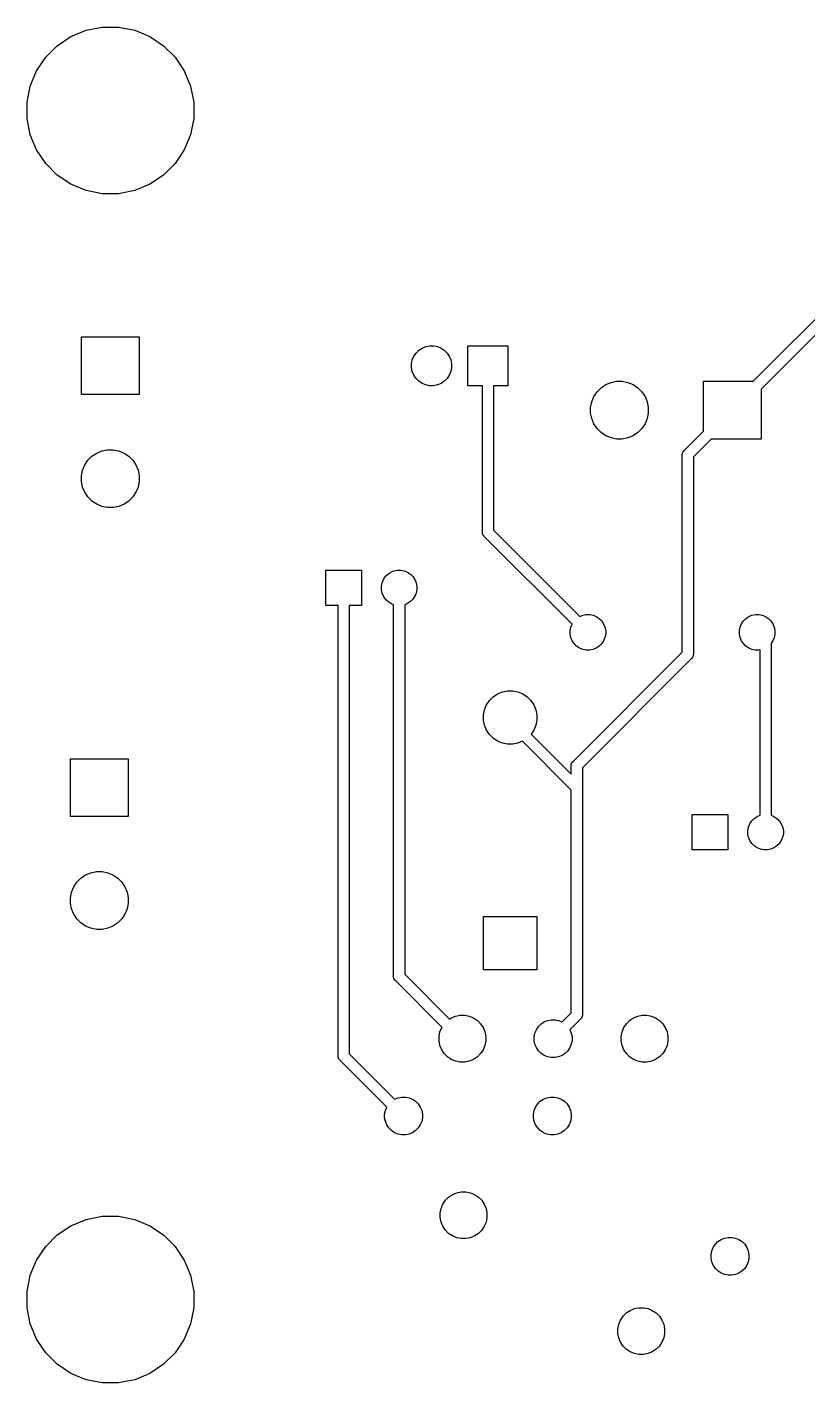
# Model space of a CAD drawing. Extents: x 1.64 to 8, y -5.84 to -3.42.
# Drawn here: x 1.644 to 3.028, y -5.839 to -3.435 of the extents above; entities that cross this region are included whole.
import ezdxf

# ---------------------------------------------------------------- set-up
doc = ezdxf.new("R2010")
doc.units = 0
doc.header["$MEASUREMENT"] = 0
doc.layers.add('BLACK', color=7, linetype='CONTINUOUS')

msp = doc.modelspace()

# ---------------------------------------------------------------- linework, layer by layer
at = {"layer": 'BLACK', "linetype": 'CONTINUOUS'}
for p, q in [((1.74827, -3.44071), (1.7768, -3.43504)), ((1.7768, -3.43504), (1.80588, -3.43504)), ((1.80588, -3.43504), (1.8344, -3.44071)), ((1.69722, -3.468), (1.72141, -3.45184)), ((1.72141, -3.45184), (1.74827, -3.44071)), ((1.8344, -3.44071), (1.86127, -3.45184)), ((1.86127, -3.45184), (1.88545, -3.468)), ((1.67666, -3.48856), (1.69722, -3.468)), ((1.88545, -3.468), (1.90602, -3.48856)), ((1.6605, -3.51274), (1.67666, -3.48856)), ((1.90602, -3.48856), (1.92217, -3.51274)), ((1.64937, -3.53961), (1.6605, -3.51274)), ((1.92217, -3.51274), (1.9333, -3.53961)), ((1.6437, -3.56814), (1.64937, -3.53961)), ((1.9333, -3.53961), (1.93898, -3.56814)), ((2.93096, -4.06299), (3.43758, -3.55637)), ((1.6437, -3.59722), (1.6437, -3.56814)), ((1.93898, -3.56814), (1.93898, -3.59722)), ((3.44896, -3.57283), (2.94488, -4.07691)), ((1.64937, -3.62574), (1.6437, -3.59722)), ((1.93898, -3.59722), (1.9333, -3.62574)), ((1.6605, -3.65261), (1.64937, -3.62574)), ((1.9333, -3.62574), (1.92217, -3.65261)), ((1.67666, -3.67679), (1.6605, -3.65261)), ((1.92217, -3.65261), (1.90602, -3.67679)), ((1.69722, -3.69735), (1.67666, -3.67679)), ((1.90602, -3.67679), (1.88545, -3.69735)), ((1.72141, -3.71351), (1.69722, -3.69735)), ((1.88545, -3.69735), (1.86127, -3.71351)), ((1.74827, -3.72464), (1.72141, -3.71351)), ((1.7768, -3.73031), (1.74827, -3.72464)), ((1.8344, -3.72464), (1.80588, -3.73031)), ((1.86127, -3.71351), (1.8344, -3.72464)), ((1.80588, -3.73031), (1.7768, -3.73031)), ((1.74016, -4.08661), (1.74016, -3.98425)), ((1.74016, -3.98425), (1.84252, -3.98425)), ((1.84252, -3.98425), (1.84252, -4.08661)), ((2.32923, -4.01865), (2.33311, -4.01285)), ((2.33311, -4.01285), (2.33804, -4.00791)), ((2.33804, -4.00791), (2.34385, -4.00403)), ((2.34385, -4.00403), (2.35029, -4.00136)), ((2.35029, -4.00136), (2.35714, -4)), ((2.35714, -4), (2.36412, -4)), ((2.36412, -4), (2.37097, -4.00136)), ((2.37097, -4.00136), (2.37741, -4.00403)), ((2.37741, -4.00403), (2.38322, -4.00791)), ((2.38322, -4.00791), (2.38815, -4.01285)), ((2.38815, -4.01285), (2.39203, -4.01865)), ((2.4252, -4.07087), (2.4252, -4)), ((2.4252, -4), (2.49606, -4)), ((2.49606, -4), (2.49606, -4.07087)), ((2.3252, -4.03194), (2.32656, -4.0251)), ((2.3252, -4.03892), (2.3252, -4.03194)), ((2.32656, -4.0251), (2.32923, -4.01865)), ((2.39203, -4.01865), (2.3947, -4.0251)), ((2.3947, -4.0251), (2.39606, -4.03194)), ((2.39606, -4.03194), (2.39606, -4.03892)), ((2.32656, -4.04577), (2.3252, -4.03892)), ((2.32923, -4.05222), (2.32656, -4.04577)), ((2.33311, -4.05802), (2.32923, -4.05222)), ((2.33804, -4.06296), (2.33311, -4.05802)), ((2.38815, -4.05802), (2.38322, -4.06296)), ((2.39203, -4.05222), (2.38815, -4.05802)), ((2.3947, -4.04577), (2.39203, -4.05222)), ((2.39606, -4.03892), (2.3947, -4.04577)), ((2.34385, -4.06683), (2.33804, -4.06296)), ((2.35029, -4.0695), (2.34385, -4.06683)), ((2.35714, -4.07087), (2.35029, -4.0695)), ((2.36412, -4.07087), (2.35714, -4.07087)), ((2.37097, -4.0695), (2.36412, -4.07087)), ((2.37741, -4.06683), (2.37097, -4.0695)), ((2.38322, -4.06296), (2.37741, -4.06683)), ((2.45079, -4.07087), (2.4252, -4.07087)), ((2.45079, -4.33022), (2.45079, -4.07087)), ((2.49606, -4.07087), (2.47047, -4.07087)), ((2.47047, -4.07087), (2.47047, -4.32663)), ((2.64834, -4.08993), (2.65395, -4.08155)), ((2.65395, -4.08155), (2.66107, -4.07442)), ((2.66107, -4.07442), (2.66946, -4.06882)), ((2.66946, -4.06882), (2.67877, -4.06496)), ((2.67877, -4.06496), (2.68866, -4.06299)), ((2.68866, -4.06299), (2.69874, -4.06299)), ((2.69874, -4.06299), (2.70863, -4.06496)), ((2.70863, -4.06496), (2.71794, -4.06882)), ((2.71794, -4.06882), (2.72633, -4.07442)), ((2.72633, -4.07442), (2.73346, -4.08155)), ((2.73346, -4.08155), (2.73906, -4.08993)), ((2.84252, -4.15143), (2.84252, -4.06299)), ((2.84252, -4.06299), (2.93096, -4.06299)), ((2.94488, -4.07691), (2.94488, -4.16535)), ((1.84252, -4.08661), (1.74016, -4.08661)), ((2.64252, -4.10913), (2.64449, -4.09924)), ((2.64252, -4.11921), (2.64252, -4.10913)), ((2.64449, -4.09924), (2.64834, -4.08993)), ((2.73906, -4.08993), (2.74292, -4.09924)), ((2.74292, -4.09924), (2.74488, -4.10913)), ((2.74488, -4.10913), (2.74488, -4.11921)), ((2.64449, -4.1291), (2.64252, -4.11921)), ((2.64834, -4.13842), (2.64449, -4.1291)), ((2.74292, -4.1291), (2.73906, -4.13842)), ((2.74488, -4.11921), (2.74292, -4.1291)), ((2.65395, -4.1468), (2.64834, -4.13842)), ((2.66107, -4.15393), (2.65395, -4.1468)), ((2.66946, -4.15953), (2.66107, -4.15393)), ((2.72633, -4.15393), (2.71794, -4.15953)), ((2.73346, -4.1468), (2.72633, -4.15393)), ((2.73906, -4.13842), (2.73346, -4.1468)), ((2.80834, -4.18561), (2.84252, -4.15143)), ((2.67877, -4.16339), (2.66946, -4.15953)), ((2.68866, -4.16535), (2.67877, -4.16339)), ((2.69874, -4.16535), (2.68866, -4.16535)), ((2.70863, -4.16339), (2.69874, -4.16535)), ((2.71794, -4.15953), (2.70863, -4.16339)), ((2.85644, -4.16535), (2.8248, -4.19699)), ((2.94488, -4.16535), (2.85644, -4.16535)), ((1.74598, -4.21119), (1.75158, -4.20281)), ((1.75158, -4.20281), (1.75871, -4.19568)), ((1.75871, -4.19568), (1.7671, -4.19008)), ((1.7671, -4.19008), (1.77641, -4.18622)), ((1.77641, -4.18622), (1.7863, -4.18425)), ((1.7863, -4.18425), (1.79638, -4.18425)), ((1.79638, -4.18425), (1.80627, -4.18622)), ((1.80627, -4.18622), (1.81558, -4.19008)), ((1.81558, -4.19008), (1.82396, -4.19568)), ((1.82396, -4.19568), (1.83109, -4.20281)), ((1.83109, -4.20281), (1.83669, -4.21119)), ((2.80507, -4.19291), (2.80526, -4.19098)), ((2.80512, -4.1934), (2.80507, -4.19291)), ((2.80512, -4.54317), (2.80512, -4.1934)), ((2.80526, -4.19098), (2.80582, -4.18913)), ((2.80582, -4.18913), (2.80674, -4.18742)), ((2.80674, -4.18742), (2.80696, -4.18715)), ((2.80696, -4.18715), (2.80797, -4.18592)), ((2.80797, -4.18592), (2.80834, -4.18561)), ((2.8248, -4.19699), (2.8248, -4.54676)), ((1.74016, -4.23039), (1.74212, -4.2205)), ((1.74212, -4.2205), (1.74598, -4.21119)), ((1.83669, -4.21119), (1.84055, -4.2205)), ((1.84055, -4.2205), (1.84252, -4.23039)), ((1.74016, -4.24047), (1.74016, -4.23039)), ((1.74212, -4.25036), (1.74016, -4.24047)), ((1.74598, -4.25968), (1.74212, -4.25036)), ((1.84055, -4.25036), (1.83669, -4.25968)), ((1.84252, -4.24047), (1.84055, -4.25036)), ((1.84252, -4.23039), (1.84252, -4.24047)), ((1.75158, -4.26806), (1.74598, -4.25968)), ((1.75871, -4.27519), (1.75158, -4.26806)), ((1.7671, -4.28079), (1.75871, -4.27519)), ((1.82396, -4.27519), (1.81558, -4.28079)), ((1.83109, -4.26806), (1.82396, -4.27519)), ((1.83669, -4.25968), (1.83109, -4.26806)), ((1.77641, -4.28465), (1.7671, -4.28079)), ((1.7863, -4.28661), (1.77641, -4.28465)), ((1.79638, -4.28661), (1.7863, -4.28661)), ((1.80627, -4.28465), (1.79638, -4.28661)), ((1.81558, -4.28079), (1.80627, -4.28465)), ((2.45074, -4.33071), (2.45079, -4.33022)), ((2.45093, -4.33264), (2.45074, -4.33071)), ((2.45149, -4.33449), (2.45093, -4.33264)), ((2.45241, -4.3362), (2.45149, -4.33449)), ((2.45149, -4.33449), (2.45149, -4.33449)), ((2.45364, -4.3377), (2.45241, -4.3362)), ((2.45401, -4.33801), (2.45364, -4.3377)), ((2.60961, -4.49361), (2.45401, -4.33801)), ((2.47047, -4.32663), (2.62353, -4.47969)), ((2.17323, -4.46063), (2.17323, -4.39764)), ((2.17323, -4.39764), (2.23622, -4.39764)), ((2.23622, -4.39764), (2.23622, -4.46063)), ((2.29396, -4.39885), (2.30005, -4.39764)), ((2.30005, -4.39764), (2.30625, -4.39764)), ((2.30625, -4.39764), (2.31234, -4.39885)), ((2.27165, -4.42603), (2.27286, -4.41995)), ((2.27286, -4.41995), (2.27524, -4.41421)), ((2.27524, -4.41421), (2.27868, -4.40906)), ((2.27868, -4.40906), (2.28307, -4.40467)), ((2.28307, -4.40467), (2.28823, -4.40122)), ((2.28823, -4.40122), (2.29396, -4.39885)), ((2.31234, -4.39885), (2.31807, -4.40122)), ((2.31807, -4.40122), (2.32323, -4.40467)), ((2.32323, -4.40467), (2.32761, -4.40906)), ((2.32761, -4.40906), (2.33106, -4.41421)), ((2.33106, -4.41421), (2.33344, -4.41995)), ((2.33344, -4.41995), (2.33465, -4.42603)), ((2.27165, -4.43224), (2.27165, -4.42603)), ((2.27286, -4.43832), (2.27165, -4.43224)), ((2.27524, -4.44405), (2.27286, -4.43832)), ((2.27868, -4.44921), (2.27524, -4.44405)), ((2.33106, -4.44405), (2.32761, -4.44921)), ((2.33344, -4.43832), (2.33106, -4.44405)), ((2.33465, -4.43224), (2.33344, -4.43832)), ((2.33465, -4.42603), (2.33465, -4.43224)), ((2.19488, -4.46063), (2.17323, -4.46063)), ((2.19488, -5.25857), (2.19488, -4.46063)), ((2.23622, -4.46063), (2.21457, -4.46063)), ((2.21457, -4.46063), (2.21457, -5.25498)), ((2.28307, -4.4536), (2.27868, -4.44921)), ((2.28823, -4.45705), (2.28307, -4.4536)), ((2.29331, -4.45915), (2.28823, -4.45705)), ((2.29331, -5.11763), (2.29331, -4.45915)), ((2.31807, -4.45705), (2.31299, -4.45915)), ((2.31299, -4.45915), (2.31299, -5.11403)), ((2.32323, -4.4536), (2.31807, -4.45705)), ((2.32761, -4.44921), (2.32323, -4.4536)), ((2.60751, -4.49869), (2.60961, -4.49361)), ((2.62353, -4.47969), (2.62861, -4.47759)), ((2.62861, -4.47759), (2.63469, -4.47638)), ((2.63469, -4.47638), (2.6409, -4.47638)), ((2.6409, -4.47638), (2.64698, -4.47759)), ((2.64698, -4.47759), (2.65271, -4.47996)), ((2.65271, -4.47996), (2.65787, -4.48341)), ((2.65787, -4.48341), (2.66226, -4.4878)), ((2.66226, -4.4878), (2.66571, -4.49296)), ((2.66571, -4.49296), (2.66808, -4.49869)), ((2.90751, -4.49869), (2.90988, -4.49296)), ((2.90988, -4.49296), (2.91333, -4.4878)), ((2.91333, -4.4878), (2.91772, -4.48341)), ((2.91772, -4.48341), (2.92288, -4.47996)), ((2.92288, -4.47996), (2.92861, -4.47759)), ((2.92861, -4.47759), (2.93469, -4.47638)), ((2.93469, -4.47638), (2.9409, -4.47638)), ((2.9409, -4.47638), (2.94698, -4.47759)), ((2.94698, -4.47759), (2.95271, -4.47996)), ((2.95271, -4.47996), (2.95787, -4.48341)), ((2.95787, -4.48341), (2.96226, -4.4878)), ((2.96226, -4.4878), (2.96571, -4.49296)), ((2.96571, -4.49296), (2.96808, -4.49869)), ((2.6063, -4.50477), (2.60751, -4.49869)), ((2.6063, -4.51098), (2.6063, -4.50477)), ((2.60751, -4.51706), (2.6063, -4.51098)), ((2.60988, -4.52279), (2.60751, -4.51706)), ((2.66808, -4.51706), (2.66571, -4.52279)), ((2.66808, -4.49869), (2.66929, -4.50477)), ((2.66929, -4.51098), (2.66808, -4.51706)), ((2.66929, -4.50477), (2.66929, -4.51098)), ((2.9063, -4.50477), (2.90751, -4.49869)), ((2.9063, -4.51098), (2.9063, -4.50477)), ((2.90751, -4.51706), (2.9063, -4.51098)), ((2.90988, -4.52279), (2.90751, -4.51706)), ((2.96808, -4.51706), (2.96571, -4.52279)), ((2.96808, -4.49869), (2.96929, -4.50477)), ((2.96929, -4.51098), (2.96808, -4.51706)), ((2.96929, -4.50477), (2.96929, -4.51098)), ((2.61333, -4.52795), (2.60988, -4.52279)), ((2.61772, -4.53234), (2.61333, -4.52795)), ((2.62288, -4.53579), (2.61772, -4.53234)), ((2.62861, -4.53816), (2.62288, -4.53579)), ((2.63469, -4.53937), (2.62861, -4.53816)), ((2.6409, -4.53937), (2.63469, -4.53937)), ((2.64698, -4.53816), (2.6409, -4.53937)), ((2.65271, -4.53579), (2.64698, -4.53816)), ((2.65787, -4.53234), (2.65271, -4.53579)), ((2.66226, -4.52795), (2.65787, -4.53234)), ((2.66571, -4.52279), (2.66226, -4.52795)), ((2.91333, -4.52795), (2.90988, -4.52279)), ((2.91772, -4.53234), (2.91333, -4.52795)), ((2.92288, -4.53579), (2.91772, -4.53234)), ((2.92861, -4.53816), (2.92288, -4.53579)), ((2.93469, -4.53937), (2.92861, -4.53816)), ((2.9409, -4.53937), (2.93469, -4.53937)), ((2.94291, -4.53897), (2.9409, -4.53937)), ((2.94291, -4.83219), (2.94291, -4.53897)), ((2.96265, -4.52756), (2.9626, -4.52804)), ((2.9626, -4.52804), (2.9626, -4.83219)), ((2.96571, -4.52279), (2.96263, -4.5274)), ((2.96263, -4.5274), (2.96265, -4.52756)), ((2.61149, -4.73679), (2.80512, -4.54317)), ((2.82158, -4.55455), (2.62795, -4.74817)), ((2.82195, -4.55424), (2.82158, -4.55455)), ((2.82318, -4.55274), (2.82195, -4.55424)), ((2.8241, -4.55103), (2.82318, -4.55274)), ((2.8245, -4.5497), (2.8241, -4.55103)), ((2.82466, -4.54917), (2.8245, -4.5497)), ((2.82485, -4.54724), (2.82466, -4.54917)), ((2.8248, -4.54676), (2.82485, -4.54724)), ((2.47762, -4.61719), (2.48622, -4.61363)), ((2.48622, -4.61363), (2.49535, -4.61181)), ((2.49535, -4.61181), (2.50465, -4.61181)), ((2.50465, -4.61181), (2.51378, -4.61363)), ((2.51378, -4.61363), (2.52238, -4.61719)), ((2.45457, -4.64527), (2.45813, -4.63668)), ((2.45813, -4.63668), (2.4633, -4.62894)), ((2.4633, -4.62894), (2.46988, -4.62236)), ((2.46988, -4.62236), (2.47762, -4.61719)), ((2.52238, -4.61719), (2.53012, -4.62236)), ((2.53012, -4.62236), (2.5367, -4.62894)), ((2.5367, -4.62894), (2.54187, -4.63668)), ((2.54187, -4.63668), (2.54543, -4.64527)), ((2.45276, -4.6544), (2.45457, -4.64527)), ((2.45276, -4.66371), (2.45276, -4.6544)), ((2.54543, -4.64527), (2.54724, -4.6544)), ((2.54724, -4.6544), (2.54724, -4.66371)), ((2.45457, -4.67284), (2.45276, -4.66371)), ((2.45813, -4.68143), (2.45457, -4.67284)), ((2.4633, -4.68917), (2.45813, -4.68143)), ((2.54187, -4.68143), (2.53711, -4.68855)), ((2.54543, -4.67284), (2.54187, -4.68143)), ((2.54724, -4.66371), (2.54543, -4.67284)), ((2.46988, -4.69575), (2.4633, -4.68917)), ((2.47762, -4.70092), (2.46988, -4.69575)), ((2.48622, -4.70448), (2.47762, -4.70092)), ((2.49535, -4.7063), (2.48622, -4.70448)), ((2.50465, -4.7063), (2.49535, -4.7063)), ((2.51378, -4.70448), (2.50465, -4.7063)), ((2.52186, -4.70114), (2.51378, -4.70448)), ((2.60827, -4.78754), (2.52186, -4.70114)), ((2.53711, -4.68855), (2.60827, -4.7597)), ((1.72047, -4.83465), (1.72047, -4.73228)), ((1.72047, -4.73228), (1.82283, -4.73228)), ((1.82283, -4.73228), (1.82283, -4.83465)), ((2.60822, -4.74409), (2.60841, -4.74217)), ((2.60827, -4.74458), (2.60822, -4.74409)), ((2.60827, -4.7597), (2.60827, -4.74458)), ((2.60841, -4.74217), (2.60897, -4.74031)), ((2.60897, -4.74031), (2.60989, -4.7386)), ((2.60989, -4.7386), (2.61011, -4.73833)), ((2.61011, -4.73833), (2.61112, -4.7371)), ((2.61112, -4.7371), (2.61149, -4.73679)), ((2.62795, -4.74817), (2.62795, -4.78298)), ((2.62795, -4.78298), (2.628, -4.78346)), ((2.60827, -5.18234), (2.60827, -4.78754)), ((2.628, -4.78346), (2.62795, -4.78395)), ((2.62795, -4.78395), (2.62795, -5.18593)), ((2.82283, -4.8937), (2.82283, -4.83071)), ((2.82283, -4.83071), (2.88583, -4.83071)), ((2.88583, -4.83071), (2.88583, -4.8937)), ((1.82283, -4.83465), (1.72047, -4.83465)), ((2.92126, -4.8591), (2.92247, -4.85302)), ((2.92247, -4.85302), (2.92484, -4.84729)), ((2.92484, -4.84729), (2.92829, -4.84213)), ((2.92829, -4.84213), (2.93268, -4.83774)), ((2.93268, -4.83774), (2.93784, -4.83429)), ((2.93784, -4.83429), (2.94291, -4.83219)), ((2.9626, -4.83219), (2.96767, -4.83429)), ((2.96767, -4.83429), (2.97283, -4.83774)), ((2.97283, -4.83774), (2.97722, -4.84213)), ((2.97722, -4.84213), (2.98067, -4.84729)), ((2.98067, -4.84729), (2.98304, -4.85302)), ((2.98304, -4.85302), (2.98425, -4.8591)), ((2.92126, -4.86531), (2.92126, -4.8591)), ((2.92247, -4.87139), (2.92126, -4.86531)), ((2.92484, -4.87712), (2.92247, -4.87139)), ((2.92829, -4.88228), (2.92484, -4.87712)), ((2.98067, -4.87712), (2.97722, -4.88228)), ((2.98304, -4.87139), (2.98067, -4.87712)), ((2.98425, -4.86531), (2.98304, -4.87139)), ((2.98425, -4.8591), (2.98425, -4.86531)), ((2.88583, -4.8937), (2.82283, -4.8937)), ((2.93268, -4.88667), (2.92829, -4.88228)), ((2.93784, -4.89012), (2.93268, -4.88667)), ((2.94357, -4.89249), (2.93784, -4.89012)), ((2.94965, -4.8937), (2.94357, -4.89249)), ((2.95586, -4.8937), (2.94965, -4.8937)), ((2.96194, -4.89249), (2.95586, -4.8937)), ((2.96767, -4.89012), (2.96194, -4.89249)), ((2.97283, -4.88667), (2.96767, -4.89012)), ((2.97722, -4.88228), (2.97283, -4.88667)), ((1.7263, -4.95922), (1.7319, -4.95084)), ((1.7319, -4.95084), (1.73903, -4.94371)), ((1.73903, -4.94371), (1.74741, -4.93811)), ((1.74741, -4.93811), (1.75672, -4.93425)), ((1.75672, -4.93425), (1.76661, -4.93228)), ((1.76661, -4.93228), (1.77669, -4.93228)), ((1.77669, -4.93228), (1.78658, -4.93425)), ((1.78658, -4.93425), (1.7959, -4.93811)), ((1.7959, -4.93811), (1.80428, -4.94371)), ((1.80428, -4.94371), (1.81141, -4.95084)), ((1.81141, -4.95084), (1.81701, -4.95922)), ((1.72047, -4.97842), (1.72244, -4.96854)), ((1.72244, -4.96854), (1.7263, -4.95922)), ((1.81701, -4.95922), (1.82087, -4.96854)), ((1.82087, -4.96854), (1.82283, -4.97842)), ((1.72047, -4.98851), (1.72047, -4.97842)), ((1.72244, -4.99839), (1.72047, -4.98851)), ((1.7263, -5.00771), (1.72244, -4.99839)), ((1.82087, -4.99839), (1.81701, -5.00771)), ((1.82283, -4.98851), (1.82087, -4.99839)), ((1.82283, -4.97842), (1.82283, -4.98851)), ((1.7319, -5.01609), (1.7263, -5.00771)), ((1.73903, -5.02322), (1.7319, -5.01609)), ((1.74741, -5.02882), (1.73903, -5.02322)), ((1.80428, -5.02322), (1.7959, -5.02882)), ((1.81141, -5.01609), (1.80428, -5.02322)), ((1.81701, -5.00771), (1.81141, -5.01609)), ((2.45276, -5.1063), (2.45276, -5.01181)), ((2.45276, -5.01181), (2.54724, -5.01181)), ((2.54724, -5.01181), (2.54724, -5.1063)), ((1.75672, -5.03268), (1.74741, -5.02882)), ((1.76661, -5.03465), (1.75672, -5.03268)), ((1.77669, -5.03465), (1.76661, -5.03465)), ((1.78658, -5.03268), (1.77669, -5.03465)), ((1.7959, -5.02882), (1.78658, -5.03268)), ((2.29326, -5.11811), (2.29331, -5.11763)), ((2.29345, -5.12004), (2.29326, -5.11811)), ((2.31299, -5.11403), (2.3926, -5.19364)), ((2.54724, -5.1063), (2.45276, -5.1063)), ((2.29401, -5.1219), (2.29345, -5.12004)), ((2.29493, -5.1236), (2.29401, -5.1219)), ((2.29401, -5.1219), (2.29401, -5.1219)), ((2.29616, -5.1251), (2.29493, -5.1236)), ((2.29653, -5.12541), (2.29616, -5.1251)), ((2.37907, -5.20795), (2.29653, -5.12541)), ((2.3926, -5.19364), (2.3957, -5.19157)), ((2.3957, -5.19157), (2.40325, -5.18844)), ((2.40325, -5.18844), (2.41127, -5.18685)), ((2.41127, -5.18685), (2.41944, -5.18685)), ((2.41944, -5.18685), (2.42746, -5.18844)), ((2.42746, -5.18844), (2.43501, -5.19157)), ((2.43501, -5.19157), (2.44181, -5.19611)), ((2.59198, -5.19863), (2.60827, -5.18234)), ((2.62725, -5.1902), (2.62633, -5.19191)), ((2.62778, -5.18844), (2.62725, -5.1902)), ((2.62781, -5.18835), (2.62778, -5.18844)), ((2.628, -5.18642), (2.62781, -5.18835)), ((2.62795, -5.18593), (2.628, -5.18642)), ((2.71173, -5.19611), (2.71853, -5.19157)), ((2.71853, -5.19157), (2.72608, -5.18844)), ((2.72608, -5.18844), (2.7341, -5.18685)), ((2.7341, -5.18685), (2.74228, -5.18685)), ((2.74228, -5.18685), (2.75029, -5.18844)), ((2.75029, -5.18844), (2.75785, -5.19157)), ((2.75785, -5.19157), (2.76464, -5.19611)), ((2.37545, -5.21624), (2.37858, -5.20869)), ((2.37858, -5.20869), (2.37907, -5.20795)), ((2.44181, -5.19611), (2.44759, -5.20189)), ((2.44759, -5.20189), (2.45213, -5.20869)), ((2.45213, -5.20869), (2.45526, -5.21624)), ((2.54397, -5.21857), (2.54649, -5.21248)), ((2.54649, -5.21248), (2.55016, -5.20699)), ((2.55016, -5.20699), (2.55483, -5.20233)), ((2.55483, -5.20233), (2.56031, -5.19866)), ((2.56031, -5.19866), (2.56641, -5.19613)), ((2.56641, -5.19613), (2.57288, -5.19485)), ((2.57288, -5.19485), (2.57948, -5.19485)), ((2.57948, -5.19485), (2.58595, -5.19613)), ((2.58595, -5.19613), (2.59198, -5.19863)), ((2.62473, -5.19372), (2.6059, -5.21255)), ((2.6059, -5.21255), (2.60839, -5.21857)), ((2.6251, -5.19341), (2.62473, -5.19372)), ((2.62633, -5.19191), (2.6251, -5.19341)), ((2.69828, -5.21624), (2.70141, -5.20869)), ((2.70141, -5.20869), (2.70595, -5.20189)), ((2.70595, -5.20189), (2.71173, -5.19611)), ((2.76464, -5.19611), (2.77042, -5.20189)), ((2.77042, -5.20189), (2.77497, -5.20869)), ((2.77497, -5.20869), (2.77809, -5.21624)), ((2.37385, -5.22426), (2.37545, -5.21624)), ((2.37385, -5.23243), (2.37385, -5.22426)), ((2.37545, -5.24045), (2.37385, -5.23243)), ((2.45526, -5.21624), (2.45685, -5.22426)), ((2.45685, -5.23243), (2.45526, -5.24045)), ((2.45685, -5.22426), (2.45685, -5.23243)), ((2.54268, -5.22505), (2.54397, -5.21857)), ((2.54268, -5.23165), (2.54268, -5.22505)), ((2.54397, -5.23812), (2.54268, -5.23165)), ((2.54649, -5.24421), (2.54397, -5.23812)), ((2.60839, -5.23812), (2.60587, -5.24421)), ((2.60839, -5.21857), (2.60968, -5.22505)), ((2.60968, -5.23165), (2.60839, -5.23812)), ((2.60968, -5.22505), (2.60968, -5.23165)), ((2.69669, -5.22426), (2.69828, -5.21624)), ((2.69669, -5.23243), (2.69669, -5.22426)), ((2.69828, -5.24045), (2.69669, -5.23243)), ((2.77809, -5.21624), (2.77969, -5.22426)), ((2.77969, -5.23243), (2.77809, -5.24045)), ((2.77969, -5.22426), (2.77969, -5.23243)), ((2.19483, -5.25906), (2.19488, -5.25857)), ((2.19502, -5.26098), (2.19483, -5.25906)), ((2.1952, -5.26157), (2.19502, -5.26098)), ((2.19559, -5.26284), (2.1952, -5.26157)), ((2.1965, -5.26455), (2.19559, -5.26284)), ((2.21457, -5.25498), (2.29523, -5.33564)), ((2.37858, -5.248), (2.37545, -5.24045)), ((2.38312, -5.2548), (2.37858, -5.248)), ((2.3889, -5.26058), (2.38312, -5.2548)), ((2.3957, -5.26512), (2.3889, -5.26058)), ((2.44181, -5.26058), (2.43501, -5.26512)), ((2.44759, -5.2548), (2.44181, -5.26058)), ((2.45213, -5.248), (2.44759, -5.2548)), ((2.45526, -5.24045), (2.45213, -5.248)), ((2.55016, -5.2497), (2.54649, -5.24421)), ((2.55483, -5.25437), (2.55016, -5.2497)), ((2.56031, -5.25803), (2.55483, -5.25437)), ((2.56641, -5.26056), (2.56031, -5.25803)), ((2.57288, -5.26185), (2.56641, -5.26056)), ((2.57948, -5.26185), (2.57288, -5.26185)), ((2.58595, -5.26056), (2.57948, -5.26185)), ((2.59205, -5.25803), (2.58595, -5.26056)), ((2.59754, -5.25437), (2.59205, -5.25803)), ((2.6022, -5.2497), (2.59754, -5.25437)), ((2.60587, -5.24421), (2.6022, -5.2497)), ((2.70141, -5.248), (2.69828, -5.24045)), ((2.70595, -5.2548), (2.70141, -5.248)), ((2.71173, -5.26058), (2.70595, -5.2548)), ((2.71853, -5.26512), (2.71173, -5.26058)), ((2.76464, -5.26058), (2.75785, -5.26512)), ((2.77042, -5.2548), (2.76464, -5.26058)), ((2.77497, -5.248), (2.77042, -5.2548)), ((2.77809, -5.24045), (2.77497, -5.248)), ((2.19773, -5.26605), (2.1965, -5.26455)), ((2.19811, -5.26636), (2.19773, -5.26605)), ((2.28131, -5.34956), (2.19811, -5.26636)), ((2.40325, -5.26825), (2.3957, -5.26512)), ((2.41127, -5.26985), (2.40325, -5.26825)), ((2.41944, -5.26985), (2.41127, -5.26985)), ((2.42746, -5.26825), (2.41944, -5.26985)), ((2.43501, -5.26512), (2.42746, -5.26825)), ((2.72608, -5.26825), (2.71853, -5.26512)), ((2.7341, -5.26985), (2.72608, -5.26825)), ((2.74228, -5.26985), (2.7341, -5.26985)), ((2.75029, -5.26825), (2.74228, -5.26985)), ((2.75785, -5.26512), (2.75029, -5.26825)), ((2.29523, -5.33564), (2.30125, -5.33314)), ((2.30125, -5.33314), (2.30772, -5.33185)), ((2.30772, -5.33185), (2.31432, -5.33185)), ((2.31432, -5.33185), (2.3208, -5.33314)), ((2.3208, -5.33314), (2.32689, -5.33567)), ((2.32689, -5.33567), (2.33238, -5.33933)), ((2.55345, -5.33933), (2.55893, -5.33567)), ((2.55893, -5.33567), (2.56503, -5.33314)), ((2.56503, -5.33314), (2.5715, -5.33185)), ((2.5715, -5.33185), (2.5781, -5.33185)), ((2.5781, -5.33185), (2.58457, -5.33314)), ((2.58457, -5.33314), (2.59067, -5.33567)), ((2.59067, -5.33567), (2.59616, -5.33933)), ((2.27752, -5.36205), (2.27881, -5.35558)), ((2.27881, -5.35558), (2.28131, -5.34956)), ((2.33238, -5.33933), (2.33704, -5.344)), ((2.33704, -5.344), (2.34071, -5.34949)), ((2.34071, -5.34949), (2.34324, -5.35558)), ((2.34324, -5.35558), (2.34452, -5.36205)), ((2.5413, -5.36205), (2.54259, -5.35558)), ((2.54259, -5.35558), (2.54512, -5.34949)), ((2.54512, -5.34949), (2.54878, -5.344)), ((2.54878, -5.344), (2.55345, -5.33933)), ((2.59616, -5.33933), (2.60082, -5.344)), ((2.60082, -5.344), (2.60449, -5.34949)), ((2.60449, -5.34949), (2.60702, -5.35558)), ((2.60702, -5.35558), (2.6083, -5.36205)), ((2.27752, -5.36865), (2.27752, -5.36205)), ((2.27881, -5.37513), (2.27752, -5.36865)), ((2.28134, -5.38122), (2.27881, -5.37513)), ((2.285, -5.38671), (2.28134, -5.38122)), ((2.34071, -5.38122), (2.33704, -5.38671)), ((2.34324, -5.37513), (2.34071, -5.38122)), ((2.34452, -5.36865), (2.34324, -5.37513)), ((2.34452, -5.36205), (2.34452, -5.36865)), ((2.5413, -5.36865), (2.5413, -5.36205)), ((2.54259, -5.37513), (2.5413, -5.36865)), ((2.54512, -5.38122), (2.54259, -5.37513)), ((2.54878, -5.38671), (2.54512, -5.38122)), ((2.60449, -5.38122), (2.60082, -5.38671)), ((2.60702, -5.37513), (2.60449, -5.38122)), ((2.6083, -5.36865), (2.60702, -5.37513)), ((2.6083, -5.36205), (2.6083, -5.36865)), ((2.28967, -5.39138), (2.285, -5.38671)), ((2.29516, -5.39504), (2.28967, -5.39138)), ((2.30125, -5.39757), (2.29516, -5.39504)), ((2.30772, -5.39885), (2.30125, -5.39757)), ((2.31432, -5.39885), (2.30772, -5.39885)), ((2.3208, -5.39757), (2.31432, -5.39885)), ((2.32689, -5.39504), (2.3208, -5.39757)), ((2.33238, -5.39138), (2.32689, -5.39504)), ((2.33704, -5.38671), (2.33238, -5.39138)), ((2.55345, -5.39138), (2.54878, -5.38671)), ((2.55893, -5.39504), (2.55345, -5.39138)), ((2.56503, -5.39757), (2.55893, -5.39504)), ((2.5715, -5.39885), (2.56503, -5.39757)), ((2.5781, -5.39885), (2.5715, -5.39885)), ((2.58457, -5.39757), (2.5781, -5.39885)), ((2.59067, -5.39504), (2.58457, -5.39757)), ((2.59616, -5.39138), (2.59067, -5.39504)), ((2.60082, -5.38671), (2.59616, -5.39138)), ((2.39767, -5.50456), (2.40522, -5.50143)), ((2.40522, -5.50143), (2.41324, -5.49984)), ((2.41324, -5.49984), (2.42141, -5.49984)), ((2.42141, -5.49984), (2.42943, -5.50143)), ((2.42943, -5.50143), (2.43698, -5.50456)), ((2.37742, -5.52923), (2.38055, -5.52168)), ((2.38055, -5.52168), (2.38509, -5.51488)), ((2.38509, -5.51488), (2.39087, -5.5091)), ((2.39087, -5.5091), (2.39767, -5.50456)), ((2.43698, -5.50456), (2.44378, -5.5091)), ((2.44378, -5.5091), (2.44956, -5.51488)), ((2.44956, -5.51488), (2.4541, -5.52168)), ((2.4541, -5.52168), (2.45723, -5.52923)), ((1.72141, -5.56011), (1.74827, -5.54898)), ((1.74827, -5.54898), (1.7768, -5.54331)), ((1.7768, -5.54331), (1.80588, -5.54331)), ((1.80588, -5.54331), (1.8344, -5.54898)), ((1.8344, -5.54898), (1.86127, -5.56011)), ((2.37582, -5.53725), (2.37742, -5.52923)), ((2.37582, -5.54543), (2.37582, -5.53725)), ((2.37742, -5.55344), (2.37582, -5.54543)), ((2.45723, -5.52923), (2.45882, -5.53725)), ((2.45882, -5.54543), (2.45723, -5.55344)), ((2.45882, -5.53725), (2.45882, -5.54543)), ((1.69722, -5.57627), (1.72141, -5.56011)), ((1.86127, -5.56011), (1.88545, -5.57627)), ((2.38055, -5.561), (2.37742, -5.55344)), ((2.38509, -5.56779), (2.38055, -5.561)), ((2.39087, -5.57357), (2.38509, -5.56779)), ((2.39767, -5.57812), (2.39087, -5.57357)), ((2.44378, -5.57357), (2.43698, -5.57812)), ((2.44956, -5.56779), (2.44378, -5.57357)), ((2.4541, -5.561), (2.44956, -5.56779)), ((2.45723, -5.55344), (2.4541, -5.561)), ((1.6605, -5.62101), (1.67666, -5.59683)), ((1.67666, -5.59683), (1.69722, -5.57627)), ((1.88545, -5.57627), (1.90602, -5.59683)), ((1.90602, -5.59683), (1.92217, -5.62101)), ((2.40522, -5.58124), (2.39767, -5.57812)), ((2.41324, -5.58284), (2.40522, -5.58124)), ((2.42141, -5.58284), (2.41324, -5.58284)), ((2.42943, -5.58124), (2.42141, -5.58284)), ((2.43698, -5.57812), (2.42943, -5.58124)), ((2.85755, -5.6044), (2.86008, -5.59831)), ((2.86008, -5.59831), (2.86374, -5.59282)), ((2.86374, -5.59282), (2.86841, -5.58815)), ((2.86841, -5.58815), (2.8739, -5.58449)), ((2.8739, -5.58449), (2.87999, -5.58196)), ((2.87999, -5.58196), (2.88646, -5.58067)), ((2.88646, -5.58067), (2.89306, -5.58067)), ((2.89306, -5.58067), (2.89954, -5.58196)), ((2.89954, -5.58196), (2.90563, -5.58449)), ((2.90563, -5.58449), (2.91112, -5.58815)), ((2.91112, -5.58815), (2.91578, -5.59282)), ((2.91578, -5.59282), (2.91945, -5.59831)), ((2.91945, -5.59831), (2.92198, -5.6044)), ((1.64937, -5.64788), (1.6605, -5.62101)), ((1.92217, -5.62101), (1.9333, -5.64788)), ((2.85626, -5.61087), (2.85755, -5.6044)), ((2.85626, -5.61747), (2.85626, -5.61087)), ((2.85755, -5.62394), (2.85626, -5.61747)), ((2.86008, -5.63004), (2.85755, -5.62394)), ((2.92198, -5.62394), (2.91945, -5.63004)), ((2.92198, -5.6044), (2.92326, -5.61087)), ((2.92326, -5.61747), (2.92198, -5.62394)), ((2.92326, -5.61087), (2.92326, -5.61747)), ((1.6437, -5.6764), (1.64937, -5.64788)), ((1.9333, -5.64788), (1.93898, -5.6764)), ((2.86374, -5.63553), (2.86008, -5.63004)), ((2.86841, -5.64019), (2.86374, -5.63553)), ((2.8739, -5.64386), (2.86841, -5.64019)), ((2.87999, -5.64639), (2.8739, -5.64386)), ((2.88646, -5.64767), (2.87999, -5.64639)), ((2.89306, -5.64767), (2.88646, -5.64767)), ((2.89954, -5.64639), (2.89306, -5.64767)), ((2.90563, -5.64386), (2.89954, -5.64639)), ((2.91112, -5.64019), (2.90563, -5.64386)), ((2.91578, -5.63553), (2.91112, -5.64019)), ((2.91945, -5.63004), (2.91578, -5.63553)), ((1.6437, -5.70549), (1.6437, -5.6764)), ((1.93898, -5.6764), (1.93898, -5.70549)), ((1.64937, -5.73401), (1.6437, -5.70549)), ((1.93898, -5.70549), (1.9333, -5.73401)), ((2.69551, -5.72719), (2.70005, -5.7204)), ((2.70005, -5.7204), (2.70583, -5.71462)), ((2.70583, -5.71462), (2.71263, -5.71007)), ((2.71263, -5.71007), (2.72018, -5.70695)), ((2.72018, -5.70695), (2.7282, -5.70535)), ((2.7282, -5.70535), (2.73637, -5.70535)), ((2.73637, -5.70535), (2.74439, -5.70695)), ((2.74439, -5.70695), (2.75194, -5.71007)), ((2.75194, -5.71007), (2.75874, -5.71462)), ((2.75874, -5.71462), (2.76452, -5.7204)), ((2.76452, -5.7204), (2.76906, -5.72719)), ((1.6605, -5.76088), (1.64937, -5.73401)), ((1.9333, -5.73401), (1.92217, -5.76088)), ((2.69078, -5.74276), (2.69238, -5.73475)), ((2.69078, -5.75094), (2.69078, -5.74276)), ((2.69238, -5.73475), (2.69551, -5.72719)), ((2.76906, -5.72719), (2.77219, -5.73475)), ((2.77219, -5.73475), (2.77378, -5.74276)), ((2.77378, -5.74276), (2.77378, -5.75094)), ((1.67666, -5.78506), (1.6605, -5.76088)), ((1.92217, -5.76088), (1.90602, -5.78506)), ((2.69238, -5.75896), (2.69078, -5.75094)), ((2.69551, -5.76651), (2.69238, -5.75896)), ((2.70005, -5.77331), (2.69551, -5.76651)), ((2.76906, -5.76651), (2.76452, -5.77331)), ((2.77219, -5.75896), (2.76906, -5.76651)), ((2.77378, -5.75094), (2.77219, -5.75896)), ((1.69722, -5.80562), (1.67666, -5.78506)), ((1.90602, -5.78506), (1.88545, -5.80562)), ((2.70583, -5.77909), (2.70005, -5.77331)), ((2.71263, -5.78363), (2.70583, -5.77909)), ((2.72018, -5.78676), (2.71263, -5.78363)), ((2.7282, -5.78835), (2.72018, -5.78676)), ((2.73637, -5.78835), (2.7282, -5.78835)), ((2.74439, -5.78676), (2.73637, -5.78835)), ((2.75194, -5.78363), (2.74439, -5.78676)), ((2.75874, -5.77909), (2.75194, -5.78363)), ((2.76452, -5.77331), (2.75874, -5.77909)), ((1.72141, -5.82178), (1.69722, -5.80562)), ((1.88545, -5.80562), (1.86127, -5.82178)), ((1.74827, -5.83291), (1.72141, -5.82178)), ((1.7768, -5.83858), (1.74827, -5.83291)), ((1.80588, -5.83858), (1.7768, -5.83858)), ((1.8344, -5.83291), (1.80588, -5.83858)), ((1.86127, -5.82178), (1.8344, -5.83291))]:
    msp.add_line(p, q, dxfattribs=at)

doc.saveas('drawing.dxf')
